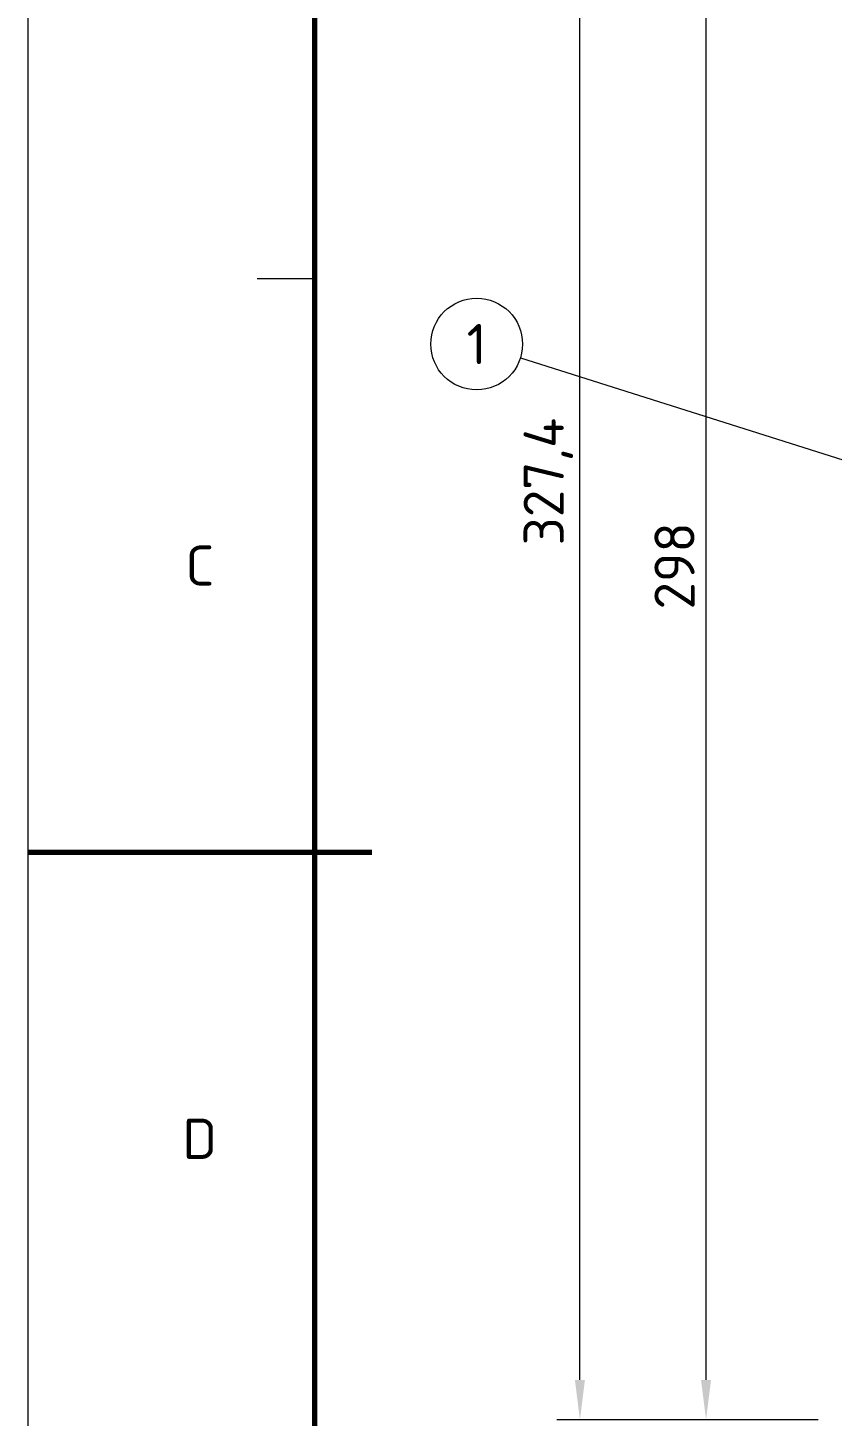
# Model space of a CAD drawing. Header units: millimetres. Extents: x 0 to 2208, y 0 to 420.
# Drawn here: x 0 to 70.1, y 99.3 to 220.4 of the extents above; entities that cross this region are included whole.
import ezdxf
from ezdxf.enums import TextEntityAlignment as Align

# ---------------------------------------------------------------- set-up
doc = ezdxf.new("R2010")
doc.units = ezdxf.units.MM
for name, color, linetype, lineweight in [('04-COTA', 3, 'CONTINUOUS', 18), ('06-TEXTO', 7, 'CONTINUOUS', 25), ('07-RECUADRO', 7, 'CONTINUOUS', 70), ('08-FINA', 5, 'CONTINUOUS', 18)]:
    doc.layers.add(name, color=color, linetype=linetype, lineweight=lineweight)
doc.styles.add('ISO3098', font='isocpeur.ttf')
doc.dimstyles.new('FLAMA-IRAM', dxfattribs={"dimtxt": 3.5, "dimasz": 3.5, "dimexe": 2, "dimexo": 1.5, "dimgap": 1, "dimtad": 1, "dimdec": 1, "dimtxsty": 'ISO3098', "dimblk": 'IRAM_FLECHA', "dimblk1": 'IRAM_FLECHA', "dimblk2": 'IRAM_FLECHA', "dimcen": 2.5, "dimclrd": 256, "dimclre": 256, "dimclrt": 256, "dimazin": 3, "dimtfac": 1, "dimtmove": 0, "dimatfit": 3, "dimlwd": 18, "dimlwe": 18})

# ---------------------------------------------------------------- blocks, each defined once
blk = doc.blocks.new('IRAM_FLECHA')
blk.add_solid([(0, 0), (-1, 0.125), (-1, -0.125)])

msp = doc.modelspace()

# ---------------------------------------------------------------- linework, layer by layer
at = {"layer": '07-RECUADRO'}
msp.add_line((0, 148.5), (30, 148.5), dxfattribs=at)
msp.add_lwpolyline([(25, 10), (410, 10), (410, 287), (25, 287)], close=True, dxfattribs=at)
at = {"layer": '08-FINA'}
for p, q in [((25, 198.5), (20, 198.5)), ((42.953, 191.615), (78.987, 180.205))]:
    msp.add_line(p, q, dxfattribs=at)
msp.add_lwpolyline([(0, 0), (420, 0), (420, 297), (0, 297)], close=True, dxfattribs=at)
msp.add_circle((39.14, 192.823), 4, dxfattribs=at)

# ---------------------------------------------------------------- texts
at = {"layer": '06-TEXTO', "style": 'ISO3098'}
for s, p in [('1', (39.14, 192.823)), ('C', (15, 173.5)), ('D', (15, 123.5))]:
    msp.add_text(s, height=3.5, dxfattribs=at).set_placement(p, align=Align.MIDDLE_CENTER)

# ---------------------------------------------------------------- dimensions: what is measured, and where the dimension line sits
at = {"layer": '04-COTA'}
for base, p1, p2 in [((48.14, 98.973), (70.14, 98.973), (70.14, 262.673)), ((59.14, 98.973), (70.415, 98.973), (86.465, 247.973))]:
    msp.add_linear_dim(base=base, p1=p1, p2=p2, angle=90, dimstyle='FLAMA-IRAM', override={"dimlfac": 2}, dxfattribs=at).render()

doc.saveas('drawing.dxf')
